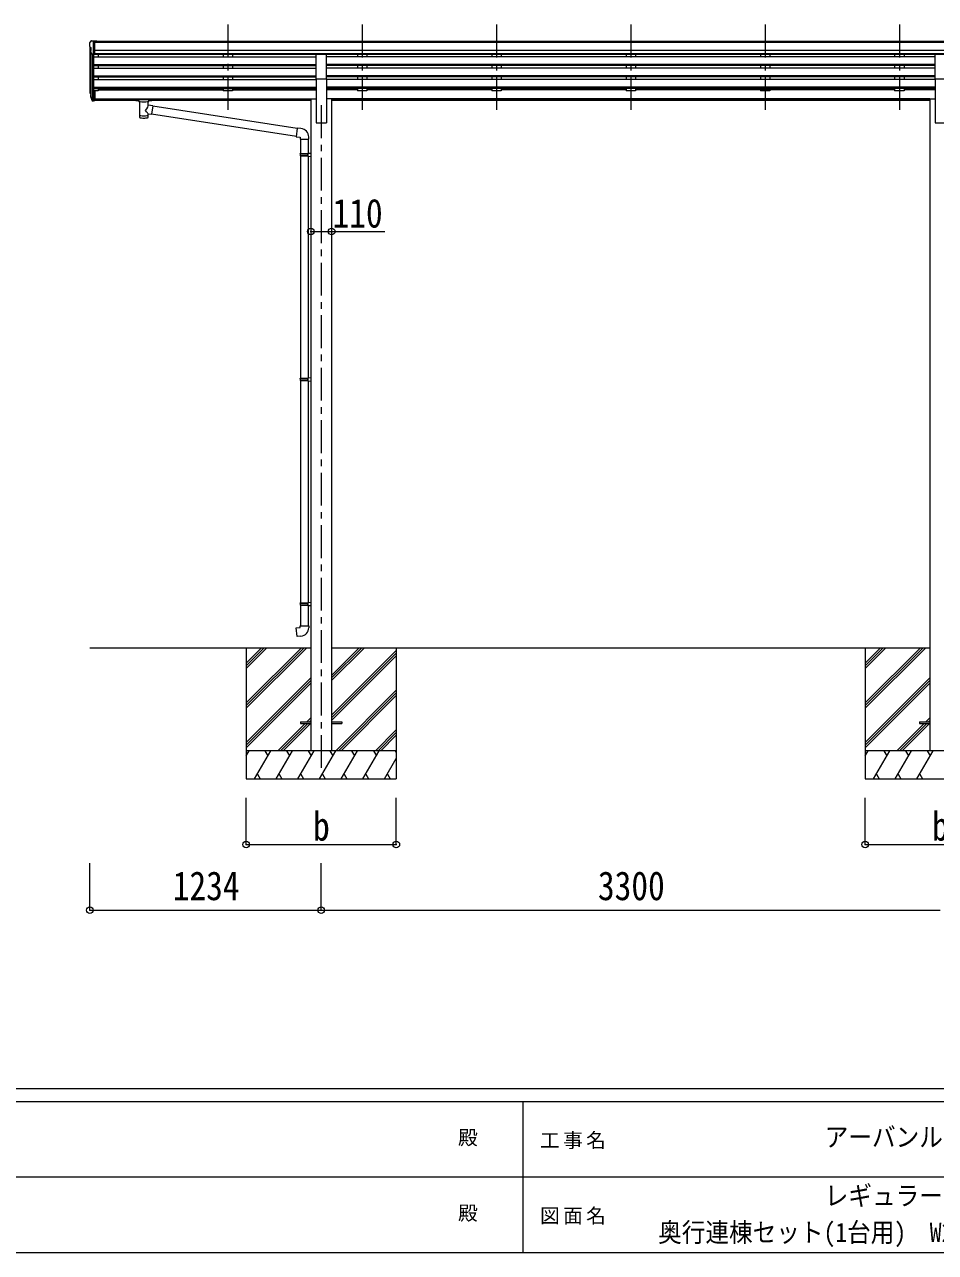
# Model space of a CAD drawing. Units: millimetres at full size, sheet at 1:35; some dimension numbers follow another scale. Extents: x -9837 to 9837, y -6790 to 6790.
# Drawn here: x -3180 to 1677, y -6790 to -240 of the extents above; entities that cross this region are included whole.
import ezdxf
from ezdxf.enums import TextEntityAlignment as Align

# ---------------------------------------------------------------- set-up
doc = ezdxf.new("R2010")
doc.units = ezdxf.units.MM
doc.header["$LTSCALE"] = 35
doc.header["$PDMODE"] = 32
doc.header["$PDSIZE"] = 35
doc.linetypes.add('CHAIN1', pattern=[8, 5, -1, 1, -1])
for name, color, linetype, lineweight in [('0-0_0', 7, 'Continuous', 9), ('0-1_本体', 5, 'CHAIN1', 9), ('0-3_ELV2', 4, 'Continuous', 9), ('0-6_OTH_LINE', 6, 'Continuous', 9), ('0-9_OUTLINE', 7, 'Continuous', 9), ('F-0_240', 7, 'Continuous', 9)]:
    doc.layers.add(name, color=color, linetype=linetype, lineweight=lineweight)
doc.styles.add('ＭＳ ゴシック', font='')
doc.styles.get('ＭＳ ゴシック').set_extended_font_data('MS Gothic')

msp = doc.modelspace()

# ---------------------------------------------------------------- linework, layer by layer
at = {"layer": '0-0_0'}
for p, q in [((-2831.87, -3563.91), (-1653.07, -3563.91)), ((-1997.87, -3563.91), (-1997.87, -4263.91)), ((-1997.87, -3858.08), (-1703.69, -3563.91)), ((-1997.87, -3872.23), (-1689.55, -3563.91)), ((-1997.87, -3886.37), (-1675.4, -3563.91)), ((-1997.87, -3674.24), (-1887.54, -3563.91)), ((-1997.87, -3660.09), (-1901.68, -3563.91)), ((-1997.87, -3645.95), (-1915.82, -3563.91)), ((-1542.67, -3739.54), (-1367.04, -3563.91)), ((-1542.67, -3725.39), (-1381.18, -3563.91)), ((-1542.67, -3711.25), (-1395.32, -3563.91)), ((-1542.67, -3563.91), (1646.93, -3563.91)), ((-1542.67, -3923.38), (-1197.87, -3578.59)), ((-1542.67, -3937.52), (-1197.87, -3592.73)), ((-1197.87, -3563.91), (-1197.87, -4263.91)), ((1302.13, -3563.91), (1302.13, -4263.91)), ((1302.13, -3858.08), (1596.31, -3563.91)), ((1302.13, -3872.23), (1610.45, -3563.91)), ((1302.13, -3886.37), (1624.59, -3563.91)), ((1302.13, -3674.24), (1412.46, -3563.91)), ((1302.13, -3660.09), (1398.32, -3563.91)), ((1302.13, -3645.95), (1384.18, -3563.91)), ((-1542.67, -3951.67), (-1197.87, -3606.87)), ((-1997.87, -4070.21), (-1653.07, -3725.42)), ((1302.13, -4070.21), (1646.93, -3725.42)), ((-1997.87, -4084.36), (-1653.07, -3739.56)), ((-1997.87, -4098.5), (-1653.07, -3753.7)), ((-1521.06, -4113.91), (-1197.87, -3790.72)), ((1302.13, -4084.36), (1646.93, -3739.56)), ((1302.13, -4098.5), (1646.93, -3753.7)), ((-1506.92, -4113.91), (-1197.87, -3804.86)), ((-1492.77, -4113.91), (-1197.87, -3819)), ((-1829.43, -4113.91), (-1683.93, -3968.41)), ((-1815.28, -4113.91), (-1669.78, -3968.41)), ((-1801.14, -4113.91), (-1655.64, -3968.41)), ((-1674.93, -3959.41), (-1653.07, -3937.55)), ((-1660.78, -3959.41), (-1653.07, -3951.69)), ((1470.57, -4113.91), (1616.07, -3968.41)), ((1484.71, -4113.91), (1630.22, -3968.41)), ((1498.86, -4113.91), (1644.36, -3968.41)), ((1625.07, -3959.41), (1646.93, -3937.55)), ((1639.22, -3959.41), (1646.93, -3951.69)), ((-1308.93, -4113.91), (-1197.87, -4002.85)), ((-1294.78, -4113.91), (-1197.87, -4016.99)), ((-1280.64, -4113.91), (-1197.87, -4031.13)), ((-1197.87, -4113.91), (-1997.87, -4113.91)), ((-1997.87, -4141.41), (-1981.99, -4113.91)), ((-1953.12, -4263.91), (-1866.52, -4113.91)), ((-1881.52, -4139.89), (-1896.52, -4113.91)), ((-1837.65, -4263.91), (-1751.05, -4113.91)), ((-1766.05, -4139.89), (-1781.05, -4113.91)), ((-1722.18, -4263.91), (-1635.58, -4113.91)), ((-1650.58, -4139.89), (-1665.58, -4113.91)), ((-1606.71, -4263.91), (-1520.11, -4113.91)), ((-1535.11, -4139.89), (-1550.11, -4113.9)), ((-1491.24, -4263.91), (-1404.64, -4113.91)), ((-1419.64, -4139.89), (-1434.64, -4113.91)), ((-1375.77, -4263.91), (-1289.17, -4113.91)), ((-1319.17, -4113.91), (-1304.17, -4139.89)), ((-1203.7, -4113.91), (-1197.87, -4124.01)), ((2102.13, -4113.91), (1302.13, -4113.91)), ((1302.13, -4141.41), (1318.01, -4113.91)), ((1346.88, -4263.91), (1433.48, -4113.91)), ((1418.48, -4139.89), (1403.48, -4113.91)), ((1462.35, -4263.91), (1548.95, -4113.91)), ((1533.95, -4139.89), (1518.95, -4113.91)), ((1577.82, -4263.91), (1664.42, -4113.91)), ((1649.42, -4139.89), (1634.42, -4113.91)), ((-1260.3, -4263.91), (-1197.87, -4155.77)), ((-1938.12, -4237.93), (-1923.12, -4263.91)), ((-1822.65, -4237.93), (-1807.65, -4263.91)), ((-1707.18, -4237.92), (-1692.18, -4263.91)), ((-1591.71, -4237.93), (-1576.71, -4263.91)), ((-1476.24, -4237.93), (-1461.24, -4263.91)), ((-1360.77, -4237.93), (-1345.77, -4263.91)), ((-1245.3, -4237.93), (-1230.3, -4263.91)), ((1361.88, -4237.93), (1376.87, -4263.91)), ((1477.35, -4237.93), (1492.35, -4263.91)), ((1592.82, -4237.92), (1607.82, -4263.91)), ((-1997.87, -4263.91), (-1197.87, -4263.91)), ((1302.13, -4263.91), (2102.13, -4263.91))]:
    msp.add_line(p, q, dxfattribs=at)
at = {"layer": '0-1_本体'}
for p, q in [((-2095.87, -239.5), (-2095.87, -717.02)), ((-1379.87, -239.5), (-1379.87, -717.02)), ((-663.87, -239.5), (-663.87, -717.02)), ((52.13, -239.5), (52.13, -717.02)), ((768.13, -239.5), (768.13, -717.02)), ((1484.13, -239.5), (1484.13, -717.02)), ((-1597.87, -670.34), (-1597.87, -4213.91))]:
    msp.add_line(p, q, dxfattribs=at)
at = {"layer": '0-3_ELV2'}
for p, q in [((-2823.87, -327.03), (-2826.2, -327.17)), ((-2823.87, -327.03), (-2805.37, -327.03)), ((-2811.87, -400.01), (-2811.87, -327.03)), ((-2805.37, -327.03), (-2795.37, -327.11)), ((-2805.37, -399.01), (-2805.37, -327.03)), ((-2795.37, -328.63), (-2795.37, -327.11)), ((-2833.87, -336.4), (-2833.87, -337.03)), ((-2831.87, -357.6), (-2831.87, -592.27)), ((-2831.34, -358.21), (-2826.02, -361.28)), ((-2826.96, -327.59), (-2831.03, -333.4)), ((-2819.49, -398.2), (-2828.5, -382.6)), ((-2826.9, -385.37), (-2826.9, -618.97)), ((-2825.87, -361.54), (-2825.87, -377.81)), ((-2805.37, -328.63), (2899.63, -328.63)), ((-2805.37, -333.85), (2899.63, -333.85)), ((2909.63, -377.38), (-2805.37, -377.38)), ((-2817.87, -399.53), (-2817.88, -637.41)), ((-2811.87, -400.01), (-2817.08, -399.69)), ((-2805.37, -399.01), (-2811.87, -399.01)), ((-2811.87, -400.01), (-2811.87, -592.63)), ((-2811.87, -410.99), (-1625.37, -410.99)), ((-2811.87, -452.86), (-1625.37, -452.86)), ((-2811.87, -454.36), (-1625.37, -454.36)), ((2909.63, -395.23), (-2805.37, -395.23)), ((-1625.37, -398.48), (-2805.37, -398.48)), ((-2786.87, -398.48), (-2786.87, -410.99)), ((-2120.87, -398.48), (-2120.87, -410.99)), ((-2070.87, -398.48), (-2070.87, -410.89)), ((-1625.37, -529.45), (-1625.37, -397.66)), ((-1625.37, -397.66), (-1570.37, -397.66)), ((-1570.37, -529.45), (-1570.37, -397.66)), ((1674.63, -398.48), (-1570.37, -398.48)), ((1674.63, -410.99), (-1570.37, -410.99)), ((1674.63, -452.86), (-1570.37, -452.86)), ((1674.63, -454.36), (-1570.37, -454.36)), ((-1404.87, -398.48), (-1404.87, -410.99)), ((-1354.87, -398.48), (-1354.87, -410.89)), ((-688.87, -398.48), (-688.87, -410.99)), ((-638.87, -398.48), (-638.87, -410.89)), ((27.13, -398.48), (27.13, -410.99)), ((77.13, -398.48), (77.13, -410.89)), ((743.13, -398.48), (743.13, -410.99)), ((793.13, -398.48), (793.13, -410.89)), ((1459.13, -398.48), (1459.13, -410.99)), ((1509.13, -398.48), (1509.13, -410.89)), ((1674.63, -529.45), (1674.63, -397.66)), ((1674.63, -397.66), (1729.63, -397.66)), ((-2811.87, -458.68), (-1625.37, -458.68)), ((-2811.87, -471.53), (-1625.37, -471.53)), ((-2811.87, -513.41), (-1625.37, -513.41)), ((-2811.87, -514.91), (-1625.37, -514.91)), ((-2811.87, -519.22), (-1625.37, -519.22)), ((-2786.87, -458.68), (-2786.87, -471.53)), ((-2786.87, -519.22), (-2786.87, -532.08)), ((-2120.87, -458.68), (-2120.87, -471.53)), ((-2120.87, -519.22), (-2120.87, -531.98)), ((-2070.87, -458.68), (-2070.87, -471.53)), ((-2070.87, -519.22), (-2070.87, -532.08)), ((1674.63, -458.68), (-1570.37, -458.68)), ((1674.63, -471.53), (-1570.37, -471.53)), ((1674.63, -513.41), (-1570.37, -513.41)), ((1674.63, -514.91), (-1570.37, -514.91)), ((1674.63, -519.22), (-1570.37, -519.22)), ((-1404.87, -458.68), (-1404.87, -471.53)), ((-1404.87, -519.22), (-1404.87, -531.98)), ((-1354.87, -458.68), (-1354.87, -471.53)), ((-1354.87, -519.22), (-1354.87, -532.08)), ((-688.87, -458.68), (-688.87, -471.53)), ((-688.87, -519.22), (-688.87, -531.98)), ((-638.87, -458.68), (-638.87, -471.53)), ((-638.87, -519.22), (-638.87, -532.08)), ((27.13, -458.68), (27.13, -471.53)), ((27.13, -519.22), (27.13, -531.98)), ((77.13, -458.68), (77.13, -471.53)), ((77.13, -519.22), (77.13, -532.08)), ((743.13, -458.68), (743.13, -471.53)), ((743.13, -519.22), (743.13, -531.98)), ((793.13, -458.68), (793.13, -471.53)), ((793.13, -519.22), (793.13, -532.08)), ((1459.13, -458.68), (1459.13, -471.53)), ((1459.13, -519.22), (1459.13, -531.98)), ((1509.13, -458.68), (1509.13, -471.53)), ((1509.13, -519.22), (1509.13, -532.08)), ((-2811.87, -532.08), (-1625.37, -532.08)), ((-2811.87, -573.96), (-1625.37, -573.96)), ((-2811.87, -575.46), (-1625.37, -575.46)), ((-2811.87, -579.77), (-1625.37, -579.77)), ((-2786.87, -579.77), (-2786.87, -593.26)), ((-2786.87, -588.32), (-2120.87, -588.32)), ((-2120.87, -579.77), (-2120.87, -593.26)), ((-2070.87, -579.77), (-2070.87, -593.26)), ((-2070.87, -588.32), (-1625.37, -588.32)), ((-1625.37, -529.45), (-1625.37, -763.91)), ((-1625.37, -529.45), (-1570.37, -529.45)), ((-1570.37, -529.45), (-1570.37, -763.91)), ((1674.63, -532.08), (-1570.37, -532.08)), ((1674.63, -573.96), (-1570.37, -573.96)), ((1674.63, -575.46), (-1570.37, -575.46)), ((1674.63, -579.77), (-1570.37, -579.77)), ((-1404.87, -588.32), (-1570.37, -588.32)), ((-1404.87, -579.77), (-1404.87, -593.26)), ((-1354.87, -579.77), (-1354.87, -593.26)), ((-688.87, -588.32), (-1354.87, -588.32)), ((-688.87, -579.77), (-688.87, -593.26)), ((-638.87, -579.77), (-638.87, -593.26)), ((27.13, -588.32), (-638.87, -588.32)), ((27.13, -579.77), (27.13, -593.26)), ((77.13, -579.77), (77.13, -593.26)), ((1459.13, -588.32), (77.13, -588.32)), ((743.13, -579.77), (743.13, -593.26)), ((793.13, -579.77), (793.13, -593.26)), ((1459.13, -579.77), (1459.13, -593.26)), ((1509.13, -579.77), (1509.13, -593.26)), ((1674.63, -588.32), (1509.13, -588.32)), ((1674.63, -529.45), (1674.63, -763.91)), ((1674.63, -529.45), (1729.63, -529.45)), ((-2830.77, -606.82), (-2826.9, -614.77)), ((-2830.17, -605.44), (-2826.9, -612.51)), ((-2828.46, -618.09), (-2828.12, -622.5)), ((-2828.12, -622.5), (-2819.31, -646.05)), ((-2827.51, -621.94), (-2819.31, -638.11)), ((-2818.3, -636.98), (-2826.06, -621.58)), ((-2811.87, -637.66), (-2817, -637.66)), ((-2811.87, -639.47), (-2816.71, -639.47)), ((-2811.87, -647.4), (-2816.71, -647.4)), ((-2811.87, -592.63), (-2811.87, -647.4)), ((-2805.37, -592.63), (-2811.87, -592.63)), ((-2805.37, -632.76), (-2811.87, -632.76)), ((-2805.37, -637.64), (-2811.87, -637.64)), ((-2805.37, -646.66), (-2811.87, -646.66)), ((-2805.37, -592.63), (-2805.37, -646.66)), ((-2786.87, -593.26), (-2805.37, -593.26)), ((-2805.37, -635.33), (-1653.07, -635.33)), ((-2805.37, -636.73), (-1653.07, -636.73)), ((-2571.37, -644.42), (-2805.37, -644.42)), ((-1653.07, -644.42), (-2517.37, -644.42)), ((-2070.87, -593.26), (-2120.87, -593.26)), ((-1653.07, -634.91), (-1653.07, -4113.91)), ((-1653.07, -634.91), (-1625.37, -634.91)), ((-1542.67, -634.91), (-1570.37, -634.91)), ((-1542.67, -634.91), (-1542.67, -4113.91)), ((1646.93, -635.33), (-1542.67, -635.33)), ((1646.93, -636.73), (-1542.67, -636.73)), ((1646.93, -644.42), (-1542.67, -644.42)), ((-1354.87, -593.26), (-1404.87, -593.26)), ((-638.87, -593.26), (-688.87, -593.26)), ((77.13, -593.26), (27.13, -593.26)), ((793.13, -593.26), (743.13, -593.26)), ((1509.13, -593.26), (1459.13, -593.26)), ((1646.93, -634.91), (1646.93, -4113.91)), ((1646.93, -634.91), (1674.63, -634.91)), ((-1625.37, -763.91), (-1570.37, -763.91)), ((1674.63, -763.91), (1729.63, -763.91)), ((-1707.87, -3959.41), (-1653.07, -3959.41)), ((-1542.67, -3959.41), (-1487.87, -3959.41)), ((-1542.67, -3968.41), (-1487.87, -3968.41)), ((-1487.87, -3959.41), (-1487.87, -3968.41)), ((1592.13, -3959.41), (1646.93, -3959.41))]:
    msp.add_line(p, q, dxfattribs=at)
for points in [[(-1707.87, -3959.41), (-1707.87, -3968.41), (-1653.07, -3968.41)], [(1592.13, -3959.41), (1592.13, -3968.41), (1646.93, -3968.41)]]:
    msp.add_lwpolyline(points, dxfattribs=at)
for centre, radius, start, end in [((-2826.14, -328.17), 1, 93.5, 145), ((-2830.87, -336.4), 3, 93, 180), ((-2631.87, -337.03), 202, 180, 184.94904), ((-2826.96, -353.84), 6.18, 185.7035, 224.99897), ((-2825.9, -381.1), 3, 94.7167, 210), ((-2826.17, -377.81), 0.3, 274.7167, 0), ((-2826.17, -361.54), 0.3, 0, 60), ((-2816.89, -396.7), 3, 210, 266.5), ((-2802.69, -597.7), 29.53, 186.50806, 197.98144), ((-2801.28, -595.95), 30.41, 187.1552, 198.19734)]:
    msp.add_arc(centre, radius, start, end, dxfattribs=at)
for centre, major_axis, ratio, start_param, end_param in [((-2743.22, -598.14), (-89.06, 1.43), 0.57596, 6.1962358, 6.3678173), ((-2744.01, -591.46), (87.93, 4.42), 0.541684, 3.0659337, 3.2228513), ((-2827.16, -618.09), (1.3, 0), 0.90356, 1.3700892, 3.347195), ((-2741.24, -601.9), (-89.07, 0), 0.90356, 0.2056023, 0.2515348), ((-2741.95, -598.04), (-88.05, 0), 0.90356, 0.2662965, 0.3003836), ((-2816.71, -636.76), (-3, 0), 0.90356, 0.5235988, 1.5707963), ((-2816.71, -644.69), (3, 0), 0.90356, 3.6651914, 4.712389), ((-2817, -636.31), (-1.5, 0), 0.90356, 0.5235988, 1.5707963)]:
    msp.add_ellipse(centre, major_axis=major_axis, ratio=ratio, start_param=start_param, end_param=end_param, dxfattribs=at)
at = {"layer": '0-6_OTH_LINE'}
for p, q in [((-1653.07, -1343.46), (-1542.67, -1343.46)), ((-1997.87, -4613.91), (-1997.87, -4363.93)), ((-1197.87, -4613.91), (-1197.87, -4363.93)), ((1302.13, -4613.91), (1302.13, -4363.93)), ((-1997.87, -4613.91), (-1197.87, -4613.91)), ((1302.13, -4613.91), (2102.13, -4613.91)), ((-2831.87, -4963.91), (-2831.87, -4713.91)), ((-1597.87, -4963.91), (-1597.87, -4713.91)), ((-2831.87, -4963.91), (-1597.87, -4963.91)), ((-1597.87, -4963.91), (1702.13, -4963.91))]:
    msp.add_line(p, q, dxfattribs=at)
at = {"layer": '0-6_OTH_LINE', "lineweight": 18}
msp.add_line((-1542.67, -1343.46), (-1259.6, -1343.46), dxfattribs=at)
at = {"layer": '0-6_OTH_LINE'}
for p in [(-1653.07, -1343.46), (-1542.67, -1343.46), (-1997.87, -4613.91), (-1197.87, -4613.91), (1302.13, -4613.91), (-2831.87, -4963.91), (-1597.87, -4963.91)]:
    msp.add_point(p, dxfattribs=at)
at = {"layer": '0-9_OUTLINE'}
for p, q in [((-2587.87, -637.51), (-2587.87, -643.26)), ((-2585.87, -636.84), (-2502.87, -636.84)), ((-2585.87, -639.02), (-2502.87, -639.02)), ((-2585.87, -643.93), (-2571.37, -643.93)), ((-2571.37, -649.57), (-2571.37, -643.03)), ((-2567.27, -650.49), (-2567.29, -735.93)), ((-2521.47, -669.24), (-2521.47, -650.49)), ((-2517.37, -649.57), (-2517.37, -643.03)), ((-2517.37, -643.93), (-2502.87, -643.93)), ((-2500.87, -637.51), (-2500.87, -643.26)), ((-2496.25, -673.14), (-2521.47, -669.23)), ((-2521.45, -735.93), (-2521.47, -715.27)), ((-2521.47, -715.58), (-2503.27, -718.4)), ((-2496.25, -673.14), (-2503.27, -718.4)), ((-1730.93, -836.44), (-2503, -716.66)), ((-1727.26, -794.51), (-2496.56, -675.16)), ((-1706.26, -794.38), (-1727.09, -792.56)), ((-1711.18, -850.13), (-1665.18, -850.13)), ((-1709.07, -850.13), (-1709.07, -927.97)), ((-1667.07, -850.13), (-1667.07, -925.41)), ((-1665.18, -850.13), (-1665.18, -839.21)), ((-1711.07, -929.97), (-1710.07, -927.97)), ((-1711.07, -929.97), (-1667.07, -929.97)), ((-1711.07, -929.97), (-1711.07, -937.97)), ((-1711.07, -937.97), (-1667.07, -937.97)), ((-1711.07, -937.97), (-1710.07, -939.97)), ((-1710.07, -927.97), (-1667.07, -927.97)), ((-1710.07, -939.97), (-1667.07, -939.97)), ((-1709.07, -939.97), (-1709.07, -2126.16)), ((-1671.55, -929.97), (-1671.98, -927.97)), ((-1669.07, -925.47), (-1653.07, -925)), ((-1669.07, -927.47), (-1669.07, -925.47)), ((-1669.07, -927.47), (-1667.07, -927.47)), ((-1669.07, -942.47), (-1669.07, -940.47)), ((-1669.07, -942.47), (-1653.07, -942.94)), ((-1667.07, -942.53), (-1667.07, -2123.6)), ((-1653.07, -925), (-1653.07, -942.94)), ((-1711.07, -2128.16), (-1710.07, -2126.16)), ((-1711.07, -2128.16), (-1667.07, -2128.16)), ((-1711.07, -2128.16), (-1711.07, -2136.16)), ((-1711.07, -2136.16), (-1667.07, -2136.16)), ((-1711.07, -2136.16), (-1710.07, -2138.16)), ((-1710.07, -2126.16), (-1667.07, -2126.16)), ((-1710.07, -2138.16), (-1667.07, -2138.16)), ((-1709.07, -2138.16), (-1709.07, -3324.35)), ((-1671.55, -2128.16), (-1671.98, -2126.16)), ((-1669.07, -2123.66), (-1653.07, -2123.19)), ((-1669.07, -2125.66), (-1669.07, -2123.66)), ((-1669.07, -2125.66), (-1667.07, -2125.66)), ((-1669.07, -2140.66), (-1669.07, -2138.66)), ((-1669.07, -2140.66), (-1653.07, -2141.13)), ((-1667.07, -2140.72), (-1667.07, -3321.79)), ((-1653.07, -2123.19), (-1653.07, -2141.13)), ((-1711.07, -3326.35), (-1710.07, -3324.35)), ((-1711.07, -3326.35), (-1667.07, -3326.35)), ((-1711.07, -3326.35), (-1711.07, -3334.35)), ((-1711.07, -3334.35), (-1667.07, -3334.35)), ((-1711.07, -3334.35), (-1710.07, -3336.35)), ((-1710.07, -3324.35), (-1667.07, -3324.35)), ((-1710.07, -3336.35), (-1667.07, -3336.35)), ((-1709.07, -3336.35), (-1709.07, -3446.35)), ((-1671.55, -3326.35), (-1671.98, -3324.35)), ((-1669.07, -3321.85), (-1653.07, -3321.38)), ((-1669.07, -3323.85), (-1669.07, -3321.85)), ((-1669.07, -3323.85), (-1667.07, -3323.85)), ((-1669.07, -3338.85), (-1669.07, -3336.85)), ((-1669.07, -3338.85), (-1653.07, -3339.32)), ((-1667.07, -3338.91), (-1667.07, -3446.35)), ((-1653.07, -3321.38), (-1653.07, -3339.32)), ((-1711.07, -3446.35), (-1665.07, -3446.35)), ((-1711.07, -3456.35), (-1711.07, -3446.35)), ((-1665.07, -3446.35), (-1665.07, -3457.27))]:
    msp.add_line(p, q, dxfattribs=at)
for points in [[(-2587.87, -637.51), (-2587.83, -637.31), (-2587.75, -637.17), (-2587.65, -637.08), (-2587.55, -637.02), (-2587.43, -636.97), (-2587.13, -636.91), (-2586.64, -636.87), (-2586.1, -636.84), (-2585.87, -636.84)], [(-2587.87, -643.26), (-2587.83, -643.46), (-2587.75, -643.6), (-2587.65, -643.69), (-2587.55, -643.75), (-2587.43, -643.8), (-2587.13, -643.86), (-2586.64, -643.91), (-2586.1, -643.93), (-2585.87, -643.93)], [(-2502.87, -636.84), (-2502.52, -636.85), (-2501.99, -636.87), (-2501.54, -636.92), (-2501.23, -637), (-2501.06, -637.1), (-2500.94, -637.24), (-2500.88, -637.42), (-2500.87, -637.51)], [(-2502.87, -643.93), (-2502.52, -643.92), (-2501.99, -643.9), (-2501.54, -643.85), (-2501.23, -643.77), (-2501.06, -643.67), (-2500.94, -643.53), (-2500.88, -643.35), (-2500.87, -643.26)], [(-1727.09, -792.56), (-1731.1, -838.38), (-1711.18, -840.13), (-1711.18, -850.13)], [(-1671.55, -929.97), (-1671.55, -937.97), (-1671.98, -939.97)], [(-1669.07, -940.47), (-1667.07, -940.47), (-1667.07, -927.47)], [(-1671.55, -2128.16), (-1671.55, -2136.16), (-1671.98, -2138.16)], [(-1669.07, -2138.66), (-1667.07, -2138.66), (-1667.07, -2125.66)], [(-1671.55, -3326.35), (-1671.55, -3334.35), (-1671.98, -3336.35)], [(-1669.07, -3336.85), (-1667.07, -3336.85), (-1667.07, -3323.85)], [(-1706.15, -3502.09), (-1726.98, -3503.92), (-1730.99, -3458.09), (-1711.07, -3456.35)]]:
    msp.add_lwpolyline(points, dxfattribs=at)
for centre, start, end in [((-1710.18, -839.21), 0, 85), ((-1710.07, -3457.27), 275, 0)]:
    msp.add_arc(centre, 45, start, end, dxfattribs=at)
for centre, major_axis, ratio, start_param, end_param in [((-2585.87, -639.24), (2, 0), 0.109601, 3.1415927, 4.712389), ((-2544.37, -649.49), (27.06, 0), 0.069685, 3.1415927, 6.2831853), ((-2544.37, -643.03), (27, 0), 0.070066, 6.2831853, 9.424778), ((-2533.37, -647.01), (16, 0), 0.361356, 6.2636979, 6.2831853), ((-2502.87, -639.24), (2, 0), 0.109601, 4.712389, 6.2831853), ((-2544.37, -695.77), (-22.81, -26.62), 0.234429, 1.6855472, 3.1268519), ((-2541.82, -693.13), (20.32, -22.25), 0.045535, 0.0389954, 1.3075346), ((-2544.37, -735.93), (22.92, 0), 0.101955, 3.1415499, 6.2833984), ((-2544.37, -723.49), (22.91, 0), 0.122865, 3.1415927, 6.2831853)]:
    msp.add_ellipse(centre, major_axis=major_axis, ratio=ratio, start_param=start_param, end_param=end_param, dxfattribs=at)
at = {"layer": 'F-0_240', "color": 5}
for p, q in [((-9837.4, -5915), (9342.6, -5915)), ((-9837.4, -5985), (6231.38, -5985)), ((-523.62, -5985), (-523.62, -6790)), ((-4023.62, -6387.5), (3151.38, -6387.5)), ((-9837.4, -6790), (9342.6, -6790))]:
    msp.add_line(p, q, dxfattribs=at)

# ---------------------------------------------------------------- texts
at = {"layer": '0-6_OTH_LINE', "color": 7, "style": 'ＭＳ ゴシック', "width": 0.85}
for s, p in [('110', (-1537.77, -1368.95)), ('b', (-1641.62, -4638.91)), ('b', (1658.38, -4638.91)), ('1234', (-2389.87, -4956.91)), ('3300', (-122.87, -4956.91))]:
    msp.add_text(s, height=154, dxfattribs=at).set_placement(p, align=Align.BOTTOM_LEFT)
at = {"layer": 'F-0_240', "style": 'ＭＳ ゴシック'}
for p in [(-868.62, -6238.75), (-868.62, -6641.25)]:
    msp.add_text('殿', height=76.98, dxfattribs=at).set_placement(p, align=Align.BOTTOM_LEFT)
at = {"layer": 'F-0_240', "style": 'ＭＳ ゴシック', "width": 0.9}
for s, p in [('アーバンルーフⅡ', (1086.38, -6256.25)), ('レギュラータイプ', (1086.38, -6569.36)), ('奥行連棟セット(1台用)\u3000W27-L57+57\u3000超ロング柱', (198.26, -6764.92))]:
    msp.add_text(s, height=102.6, dxfattribs=at).set_placement(p, align=Align.BOTTOM_LEFT)
at = {"layer": 'F-0_240', "char_height": 76.98, "attachment_point": 7, "style": 'ＭＳ ゴシック'}
for s, insert in [('\\T1.17;工事名', (-431.33, -6238.75)), ('\\T1.17;図面名', (-431.33, -6641.25))]:
    msp.add_mtext(s, dxfattribs=dict(at, insert=insert))

doc.saveas('drawing.dxf')
